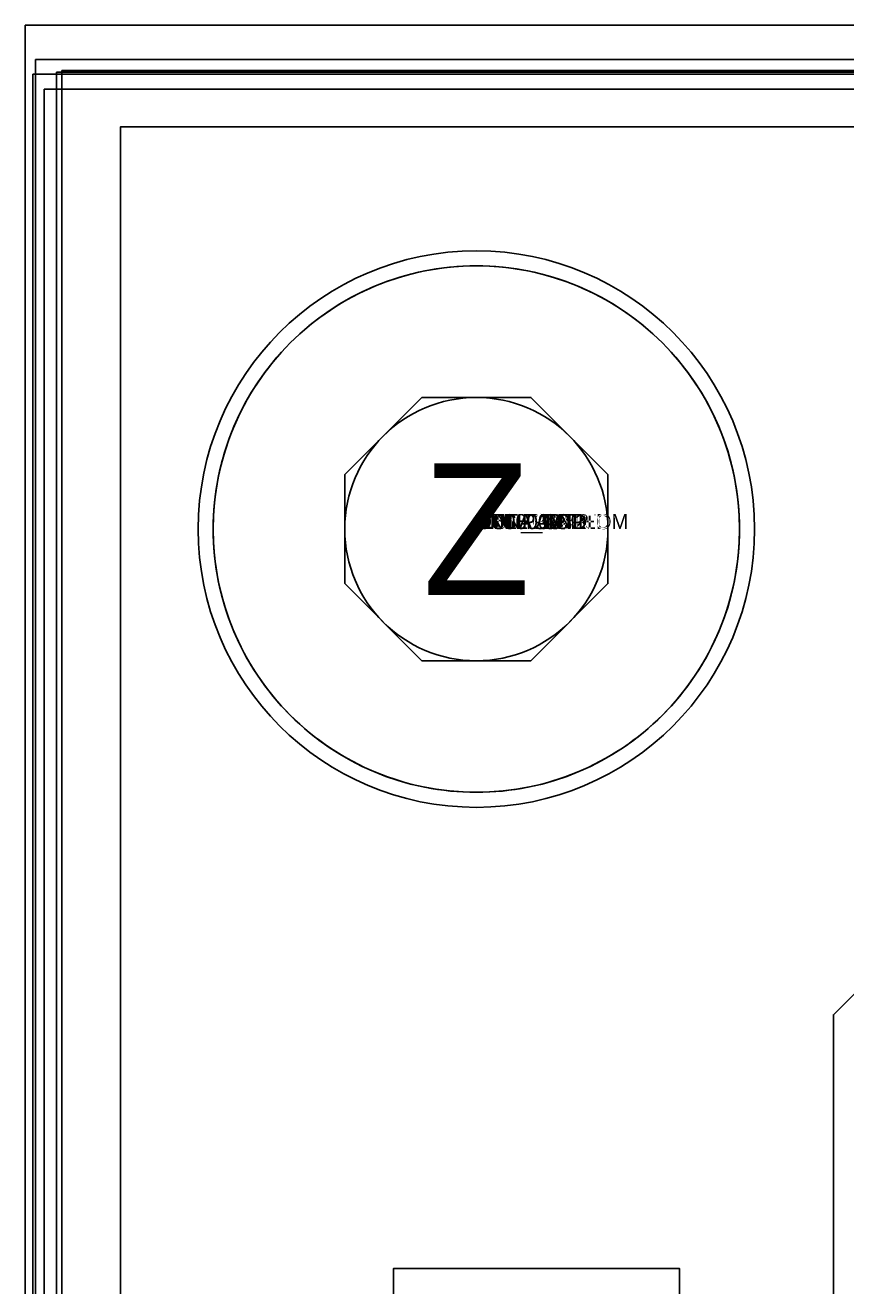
# Model space of a CAD drawing. Extents: x 0 to 323, y 0 to 320.
# Drawn here: x 0 to 10.93, y 101.43 to 118.2 of the extents above; entities that cross this region are included whole.
import ezdxf
from ezdxf.enums import TextEntityAlignment as Align

# ---------------------------------------------------------------- set-up
doc = ezdxf.new("R2010")
doc.units = 0
doc.header["$MEASUREMENT"] = 0
doc.layers.get('0').update_dxf_attribs({"linetype": 'CONTINUOUS'})
for name, color, linetype in [('BOARD_GEOMETRY_OUTLINE', 1, 'CONTINUOUS'), ('CDN_FIGURES', 7, 'CONTINUOUS'), ('ETCH_BOTTOM', 7, 'CONTINUOUS'), ('ETCH_GND', 3, 'CONTINUOUS'), ('ETCH_INT1', 4, 'CONTINUOUS'), ('ETCH_INT2', 5, 'CONTINUOUS'), ('ETCH_PWR', 6, 'CONTINUOUS'), ('ETCH_TOP', 2, 'CONTINUOUS'), ('MANUFACTURING_NCLEGEND-1-6', 8, 'CONTINUOUS'), ('PACKAGE_GEOMETRY_ASSEMBLY_TOP', 11, 'CONTINUOUS'), ('ROUTE_KEEPOUT_ALL', 19, 'CONTINUOUS')]:
    doc.layers.add(name, color=color, linetype=linetype)

# ---------------------------------------------------------------- blocks, each defined once
blk = doc.blocks.new('F535')
at = {"layer": 'PACKAGE_GEOMETRY_ASSEMBLY_TOP'}
blk.add_lwpolyline([(-3.3, 2), (3.3, 2), (3.3, -2), (1.9, -2), (1.9, -3.02), (-1.9, -3.02), (-1.9, -2), (-3.3, -2)], close=True, dxfattribs=at)
at = {"flags": 2}
for tag in ['SYMBOL_TYPE', 'CDN_TYPE', 'REFDES']:
    blk.add_attdef(tag, (0, 0), '', height=0.2, dxfattribs=at)
blk = doc.blocks.new('PAD_INFO')
for tag in ['SHAPE_TYPE', 'PAD_HEIGHT', 'PAD_LAYER', 'PAD_TYPE', 'PAD_WIDTH']:
    blk.add_attdef(tag, (0, 0), '', height=0.2)
at = {"flags": 2}
blk.add_attdef('CDN_TYPE', (0, 0), '', height=0.2, dxfattribs=at)
blk = doc.blocks.new('DRILL_INFO')
at = {"flags": 2}
blk.add_attdef('CDN_TYPE', (0, 0), '', height=0.2, dxfattribs=at)
for tag in ['FSHAPE', 'FCHAR', 'DRILL_HEIGHT', 'DIAMETER', 'PLATED', 'DRILL_WIDTH']:
    blk.add_attdef(tag, (0, 0), '', height=0.2)
blk = doc.blocks.new('HL3500UN')
at = {"layer": 'ETCH_BOTTOM'}
blk.add_circle((0, 0), 1.75, dxfattribs=at)
at = {"layer": 'ETCH_GND'}
blk.add_circle((0, 0), 1.75, dxfattribs=at)
at = {"layer": 'ETCH_INT1'}
blk.add_circle((0, 0), 1.75, dxfattribs=at)
at = {"layer": 'ETCH_INT2'}
blk.add_circle((0, 0), 1.75, dxfattribs=at)
at = {"layer": 'ETCH_PWR'}
blk.add_circle((0, 0), 1.75, dxfattribs=at)
at = {"layer": 'ETCH_TOP'}
blk.add_circle((0, 0), 1.75, dxfattribs=at)
ref = blk.add_blockref('PAD_INFO', (0, 0))
ref.add_attrib('PAD_LAYER', 'ETCH_TOP', (0, 0), dxfattribs={"height": 0.2})
ref.add_attrib('SHAPE_TYPE', 'NULL', (0, 0), dxfattribs={"height": 0.2})
ref.add_attrib('PAD_TYPE', 'ANTIPAD', (0, 0), dxfattribs={"height": 0.2})
ref.add_attrib('PAD_WIDTH', '0.000000', (0, 0), dxfattribs={"height": 0.2})
ref.add_attrib('PAD_HEIGHT', '0.000000', (0, 0), dxfattribs={"height": 0.2})
ref = blk.add_blockref('PAD_INFO', (0, 0))
ref.add_attrib('PAD_LAYER', 'ETCH_GND', (0, 0), dxfattribs={"height": 0.2})
ref.add_attrib('SHAPE_TYPE', 'NULL', (0, 0), dxfattribs={"height": 0.2})
ref.add_attrib('PAD_TYPE', 'ANTIPAD', (0, 0), dxfattribs={"height": 0.2})
ref.add_attrib('PAD_WIDTH', '0.000000', (0, 0), dxfattribs={"height": 0.2})
ref.add_attrib('PAD_HEIGHT', '0.000000', (0, 0), dxfattribs={"height": 0.2})
ref = blk.add_blockref('PAD_INFO', (0, 0))
ref.add_attrib('PAD_LAYER', 'ETCH_INT1', (0, 0), dxfattribs={"height": 0.2})
ref.add_attrib('SHAPE_TYPE', 'NULL', (0, 0), dxfattribs={"height": 0.2})
ref.add_attrib('PAD_TYPE', 'ANTIPAD', (0, 0), dxfattribs={"height": 0.2})
ref.add_attrib('PAD_WIDTH', '0.000000', (0, 0), dxfattribs={"height": 0.2})
ref.add_attrib('PAD_HEIGHT', '0.000000', (0, 0), dxfattribs={"height": 0.2})
ref = blk.add_blockref('PAD_INFO', (0, 0))
ref.add_attrib('PAD_LAYER', 'ETCH_INT2', (0, 0), dxfattribs={"height": 0.2})
ref.add_attrib('SHAPE_TYPE', 'NULL', (0, 0), dxfattribs={"height": 0.2})
ref.add_attrib('PAD_TYPE', 'ANTIPAD', (0, 0), dxfattribs={"height": 0.2})
ref.add_attrib('PAD_WIDTH', '0.000000', (0, 0), dxfattribs={"height": 0.2})
ref.add_attrib('PAD_HEIGHT', '0.000000', (0, 0), dxfattribs={"height": 0.2})
ref = blk.add_blockref('PAD_INFO', (0, 0))
ref.add_attrib('PAD_LAYER', 'ETCH_PWR', (0, 0), dxfattribs={"height": 0.2})
ref.add_attrib('SHAPE_TYPE', 'NULL', (0, 0), dxfattribs={"height": 0.2})
ref.add_attrib('PAD_TYPE', 'ANTIPAD', (0, 0), dxfattribs={"height": 0.2})
ref.add_attrib('PAD_WIDTH', '0.000000', (0, 0), dxfattribs={"height": 0.2})
ref.add_attrib('PAD_HEIGHT', '0.000000', (0, 0), dxfattribs={"height": 0.2})
ref = blk.add_blockref('PAD_INFO', (0, 0))
ref.add_attrib('PAD_LAYER', 'ETCH_BOTTOM', (0, 0), dxfattribs={"height": 0.2})
ref.add_attrib('SHAPE_TYPE', 'NULL', (0, 0), dxfattribs={"height": 0.2})
ref.add_attrib('PAD_TYPE', 'ANTIPAD', (0, 0), dxfattribs={"height": 0.2})
ref.add_attrib('PAD_WIDTH', '0.000000', (0, 0), dxfattribs={"height": 0.2})
ref.add_attrib('PAD_HEIGHT', '0.000000', (0, 0), dxfattribs={"height": 0.2})
ref = blk.add_blockref('PAD_INFO', (0, 0))
ref.add_attrib('PAD_LAYER', 'ETCH_TOP', (0, 0), dxfattribs={"height": 0.2})
ref.add_attrib('SHAPE_TYPE', 'NULL', (0, 0), dxfattribs={"height": 0.2})
ref.add_attrib('PAD_TYPE', 'THERMAL', (0, 0), dxfattribs={"height": 0.2})
ref.add_attrib('PAD_WIDTH', '0.000000', (0, 0), dxfattribs={"height": 0.2})
ref.add_attrib('PAD_HEIGHT', '0.000000', (0, 0), dxfattribs={"height": 0.2})
ref = blk.add_blockref('PAD_INFO', (0, 0))
ref.add_attrib('PAD_LAYER', 'ETCH_GND', (0, 0), dxfattribs={"height": 0.2})
ref.add_attrib('SHAPE_TYPE', 'NULL', (0, 0), dxfattribs={"height": 0.2})
ref.add_attrib('PAD_TYPE', 'THERMAL', (0, 0), dxfattribs={"height": 0.2})
ref.add_attrib('PAD_WIDTH', '0.000000', (0, 0), dxfattribs={"height": 0.2})
ref.add_attrib('PAD_HEIGHT', '0.000000', (0, 0), dxfattribs={"height": 0.2})
ref = blk.add_blockref('PAD_INFO', (0, 0))
ref.add_attrib('PAD_LAYER', 'ETCH_INT1', (0, 0), dxfattribs={"height": 0.2})
ref.add_attrib('SHAPE_TYPE', 'NULL', (0, 0), dxfattribs={"height": 0.2})
ref.add_attrib('PAD_TYPE', 'THERMAL', (0, 0), dxfattribs={"height": 0.2})
ref.add_attrib('PAD_WIDTH', '0.000000', (0, 0), dxfattribs={"height": 0.2})
ref.add_attrib('PAD_HEIGHT', '0.000000', (0, 0), dxfattribs={"height": 0.2})
ref = blk.add_blockref('PAD_INFO', (0, 0))
ref.add_attrib('PAD_LAYER', 'ETCH_INT2', (0, 0), dxfattribs={"height": 0.2})
ref.add_attrib('SHAPE_TYPE', 'NULL', (0, 0), dxfattribs={"height": 0.2})
ref.add_attrib('PAD_TYPE', 'THERMAL', (0, 0), dxfattribs={"height": 0.2})
ref.add_attrib('PAD_WIDTH', '0.000000', (0, 0), dxfattribs={"height": 0.2})
ref.add_attrib('PAD_HEIGHT', '0.000000', (0, 0), dxfattribs={"height": 0.2})
ref = blk.add_blockref('PAD_INFO', (0, 0))
ref.add_attrib('PAD_LAYER', 'ETCH_PWR', (0, 0), dxfattribs={"height": 0.2})
ref.add_attrib('SHAPE_TYPE', 'NULL', (0, 0), dxfattribs={"height": 0.2})
ref.add_attrib('PAD_TYPE', 'THERMAL', (0, 0), dxfattribs={"height": 0.2})
ref.add_attrib('PAD_WIDTH', '0.000000', (0, 0), dxfattribs={"height": 0.2})
ref.add_attrib('PAD_HEIGHT', '0.000000', (0, 0), dxfattribs={"height": 0.2})
ref = blk.add_blockref('PAD_INFO', (0, 0))
ref.add_attrib('PAD_LAYER', 'ETCH_BOTTOM', (0, 0), dxfattribs={"height": 0.2})
ref.add_attrib('SHAPE_TYPE', 'NULL', (0, 0), dxfattribs={"height": 0.2})
ref.add_attrib('PAD_TYPE', 'THERMAL', (0, 0), dxfattribs={"height": 0.2})
ref.add_attrib('PAD_WIDTH', '0.000000', (0, 0), dxfattribs={"height": 0.2})
ref.add_attrib('PAD_HEIGHT', '0.000000', (0, 0), dxfattribs={"height": 0.2})
ref = blk.add_blockref('DRILL_INFO', (0, 0))
ref.add_attrib('DIAMETER', '3.500000', (0, 0), dxfattribs={"height": 0.2})
ref.add_attrib('PLATED', 'NON_PLATED', (0, 0), dxfattribs={"height": 0.2})
ref.add_attrib('FSHAPE', 'OCTAGON', (0, 0), dxfattribs={"height": 0.2})
ref.add_attrib('FCHAR', 'Z', (0, 0), dxfattribs={"height": 0.2})
ref.add_attrib('DRILL_WIDTH', '3.500000', (0, 0), dxfattribs={"height": 0.2})
ref.add_attrib('DRILL_HEIGHT', '3.500000', (0, 0), dxfattribs={"height": 0.2})
ref = blk.add_blockref('PAD_INFO', (0, 0))
ref.add_attrib('PAD_LAYER', 'ETCH_TOP', (0, 0), dxfattribs={"height": 0.2})
ref.add_attrib('SHAPE_TYPE', 'CIRCLE', (0, 0), dxfattribs={"height": 0.2})
ref.add_attrib('PAD_TYPE', 'REGULAR', (0, 0), dxfattribs={"height": 0.2})
ref.add_attrib('PAD_WIDTH', '3.500000', (0, 0), dxfattribs={"height": 0.2})
ref.add_attrib('PAD_HEIGHT', '3.500000', (0, 0), dxfattribs={"height": 0.2})
ref = blk.add_blockref('PAD_INFO', (0, 0))
ref.add_attrib('PAD_LAYER', 'ETCH_GND', (0, 0), dxfattribs={"height": 0.2})
ref.add_attrib('SHAPE_TYPE', 'CIRCLE', (0, 0), dxfattribs={"height": 0.2})
ref.add_attrib('PAD_TYPE', 'REGULAR', (0, 0), dxfattribs={"height": 0.2})
ref.add_attrib('PAD_WIDTH', '3.500000', (0, 0), dxfattribs={"height": 0.2})
ref.add_attrib('PAD_HEIGHT', '3.500000', (0, 0), dxfattribs={"height": 0.2})
ref = blk.add_blockref('PAD_INFO', (0, 0))
ref.add_attrib('PAD_LAYER', 'ETCH_INT1', (0, 0), dxfattribs={"height": 0.2})
ref.add_attrib('SHAPE_TYPE', 'CIRCLE', (0, 0), dxfattribs={"height": 0.2})
ref.add_attrib('PAD_TYPE', 'REGULAR', (0, 0), dxfattribs={"height": 0.2})
ref.add_attrib('PAD_WIDTH', '3.500000', (0, 0), dxfattribs={"height": 0.2})
ref.add_attrib('PAD_HEIGHT', '3.500000', (0, 0), dxfattribs={"height": 0.2})
ref = blk.add_blockref('PAD_INFO', (0, 0))
ref.add_attrib('PAD_LAYER', 'ETCH_INT2', (0, 0), dxfattribs={"height": 0.2})
ref.add_attrib('SHAPE_TYPE', 'CIRCLE', (0, 0), dxfattribs={"height": 0.2})
ref.add_attrib('PAD_TYPE', 'REGULAR', (0, 0), dxfattribs={"height": 0.2})
ref.add_attrib('PAD_WIDTH', '3.500000', (0, 0), dxfattribs={"height": 0.2})
ref.add_attrib('PAD_HEIGHT', '3.500000', (0, 0), dxfattribs={"height": 0.2})
ref = blk.add_blockref('PAD_INFO', (0, 0))
ref.add_attrib('PAD_LAYER', 'ETCH_PWR', (0, 0), dxfattribs={"height": 0.2})
ref.add_attrib('SHAPE_TYPE', 'CIRCLE', (0, 0), dxfattribs={"height": 0.2})
ref.add_attrib('PAD_TYPE', 'REGULAR', (0, 0), dxfattribs={"height": 0.2})
ref.add_attrib('PAD_WIDTH', '3.500000', (0, 0), dxfattribs={"height": 0.2})
ref.add_attrib('PAD_HEIGHT', '3.500000', (0, 0), dxfattribs={"height": 0.2})
ref = blk.add_blockref('PAD_INFO', (0, 0))
ref.add_attrib('PAD_LAYER', 'ETCH_BOTTOM', (0, 0), dxfattribs={"height": 0.2})
ref.add_attrib('SHAPE_TYPE', 'CIRCLE', (0, 0), dxfattribs={"height": 0.2})
ref.add_attrib('PAD_TYPE', 'REGULAR', (0, 0), dxfattribs={"height": 0.2})
ref.add_attrib('PAD_WIDTH', '3.500000', (0, 0), dxfattribs={"height": 0.2})
ref.add_attrib('PAD_HEIGHT', '3.500000', (0, 0), dxfattribs={"height": 0.2})
for tag in ['CDN_TYPE', 'PIN']:
    blk.add_attdef(tag, (0, 0), '', height=0.2)
at = {"flags": 2}
for tag in ['PSTKNAME', 'BBV']:
    blk.add_attdef(tag, (0, 0), '', height=0.2, dxfattribs=at)
blk = doc.blocks.new('F_3500_7CIRC')
at = {"layer": 'ROUTE_KEEPOUT_ALL'}
blk.add_lwpolyline([(0, 3.5, -0.414214), (3.5, 0, -0.414214), (0, -3.5, -0.414214), (-3.5, 0, -0.414214), (0, 3.5)], format="xyb", close=True, dxfattribs=at)
at = {"layer": 'ETCH_TOP'}
ref = blk.add_blockref('HL3500UN', (0, 0), dxfattribs=at)
ref.add_attrib('CDN_TYPE', 'PIN', (0, 0), dxfattribs={"height": 0.2})
at = {"flags": 2}
for tag in ['SYMBOL_TYPE', 'CDN_TYPE', 'REFDES']:
    blk.add_attdef(tag, (0, 0), '', height=0.2, dxfattribs=at)
blk = doc.blocks.new('FIGURE_OCT')
at = {"layer": 'CDN_FIGURES'}
blk.add_lwpolyline([(-0.5, -0.2071), (-0.5, 0.2071), (-0.2071, 0.5), (0.2071, 0.5), (0.5, 0.2071), (0.5, -0.2071), (0.2071, -0.5), (-0.2071, -0.5)], close=True, dxfattribs=at)

msp = doc.modelspace()

# ---------------------------------------------------------------- linework, layer by layer
at = {"layer": 'BOARD_GEOMETRY_OUTLINE'}
msp.add_lwpolyline([(0, 116.6), (0, 118.2), (190.2, 118.2), (190.2, 0), (0, 0), (0, 118.2)], dxfattribs=at)
at = {"layer": 'ETCH_BOTTOM'}
msp.add_lwpolyline([(0.135, 0.375), (0.135, 117.746), (189.669, 117.746), (189.669, 0.375)], close=True, dxfattribs=at)
msp.add_lwpolyline([(6, 115.2, 1), (6, 107.8, 1)], format="xyb", close=True, dxfattribs=at)
msp.add_lwpolyline([(10.75, 70.488), (10.75, 105.042), (19.195, 113.487, 0.448627)], format="xyb", dxfattribs=at)
at = {"layer": 'ETCH_GND'}
msp.add_lwpolyline([(189.5, 0.35), (0.1, 0.35), (0.1, 117.55), (189.5, 117.55)], close=True, dxfattribs=at)
msp.add_lwpolyline([(9.5, 111.5, 1), (2.5, 111.5, 1)], format="xyb", close=True, dxfattribs=at)
at = {"layer": 'ETCH_INT1'}
msp.add_lwpolyline([(189.747, 0.331), (0.416, 0.331), (0.416, 117.577), (189.747, 117.577)], close=True, dxfattribs=at)
msp.add_lwpolyline([(9.5, 111.5, 1), (2.5, 111.5, 1)], format="xyb", close=True, dxfattribs=at)
at = {"layer": 'ETCH_INT2'}
msp.add_lwpolyline([(189.88, 0.665), (0.485, 0.665), (0.485, 117.596), (189.88, 117.596)], close=True, dxfattribs=at)
msp.add_lwpolyline([(9.7, 111.5, 1), (2.3, 111.5, 1)], format="xyb", close=True, dxfattribs=at)
at = {"layer": 'ETCH_PWR'}
msp.add_lwpolyline([(0.25, 36.85), (0.25, 117.35), (188.75, 117.35)], dxfattribs=at)
msp.add_lwpolyline([(9.5, 111.5, 1), (2.5, 111.5, 1)], format="xyb", close=True, dxfattribs=at)
at = {"layer": 'ETCH_TOP'}
msp.add_lwpolyline([(1.266, 57.042), (1.266, 116.848), (46.35, 116.848)], dxfattribs=at)
msp.add_lwpolyline([(6, 115.2, 1), (6, 107.8, 1)], format="xyb", close=True, dxfattribs=at)

# ---------------------------------------------------------------- block references
msp.add_blockref('F_3500_7CIRC', (6, 111.5))
at = {"rotation": 180}
msp.add_blockref('F535', (6.8, 98.65), dxfattribs=at)
at = {"layer": 'MANUFACTURING_NCLEGEND-1-6', "xscale": 3.5, "yscale": 3.5}
msp.add_blockref('FIGURE_OCT', (6, 111.5), dxfattribs=at)

# ---------------------------------------------------------------- texts
at = {"layer": 'MANUFACTURING_NCLEGEND-1-6'}
msp.add_text('Z', height=1.75, dxfattribs=at).set_placement((6, 111.5), align=Align.MIDDLE_CENTER)

doc.saveas('drawing.dxf')
